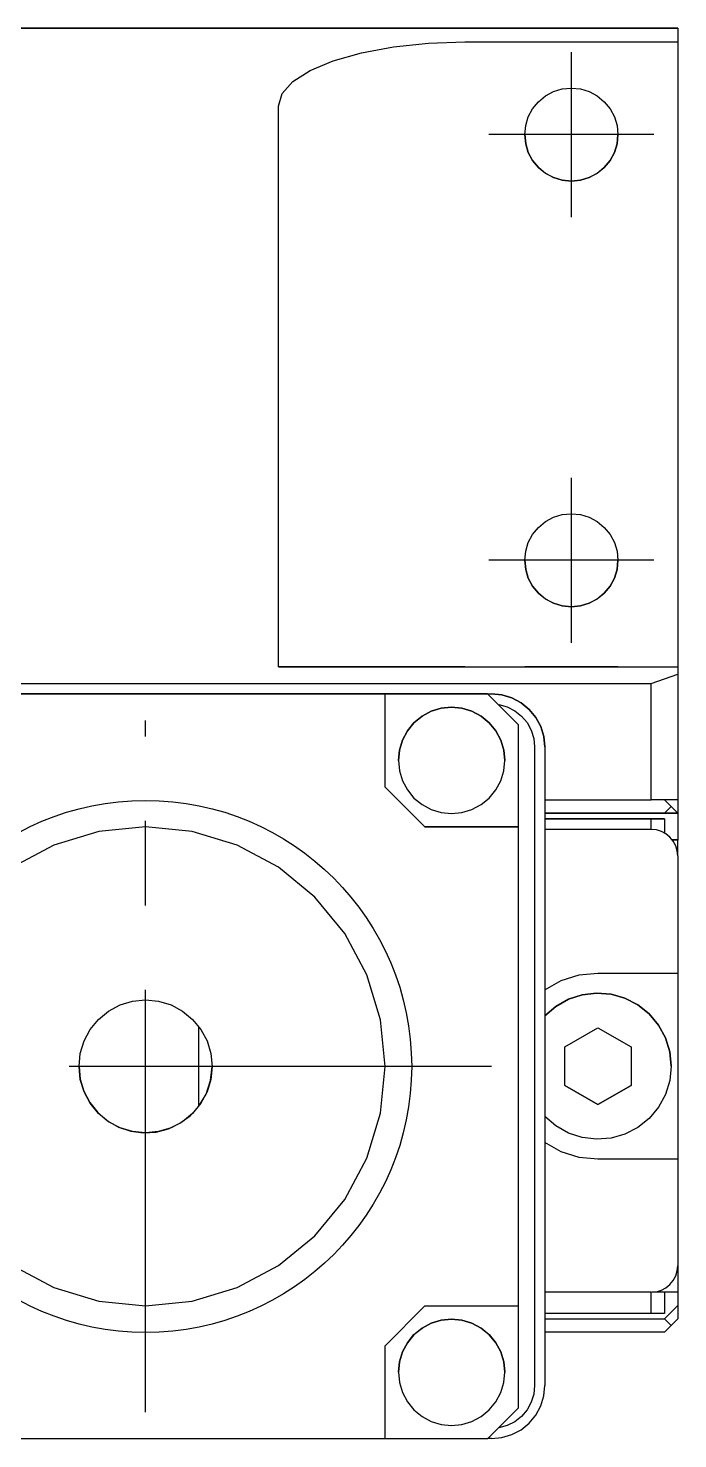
# Model space of a CAD drawing. Extents: x 0 to 698, y -8 to 617.
# Drawn here: x 309.5 to 333.9, y 281.9 to 334.9 of the extents above; entities that cross this region are included whole.
import ezdxf

# ---------------------------------------------------------------- set-up
doc = ezdxf.new("R2010")
doc.units = 0
doc.header["$LTSCALE"] = 0.5
doc.linetypes.add('CENTER', pattern=[50.8, 31.75, -6.35, 6.35, -6.35])
doc.layers.add('MSM_CENTER', color=1, linetype='CENTER')
doc.layers.add('MSM_CONTINUOUS', color=7, linetype='CONTINUOUS')

msp = doc.modelspace()

# ---------------------------------------------------------------- linework, layer by layer
at = {"layer": 'MSM_CENTER'}
for p, q in [((329.896, 327.772), (329.896, 333.972)), ((332.996, 330.872), (326.796, 330.872)), ((329.896, 311.772), (329.896, 317.972)), ((332.996, 314.872), (326.796, 314.872)), ((313.896, 282.849), (313.896, 308.849)), ((326.896, 295.849), (300.896, 295.849))]:
    msp.add_line(p, q, dxfattribs=at)
at = {"layer": 'MSM_CONTINUOUS'}
for p, q in [((333.896, 334.873), (293.896, 334.873)), ((293.896, 334.872), (333.896, 334.872)), ((333.896, 334.872), (333.896, 334.873)), ((333.896, 334.872), (333.896, 310.872)), ((322.007, 333.949), (323.217, 334.172)), ((323.217, 334.172), (324.53, 334.309)), ((324.53, 334.309), (325.896, 334.356)), ((325.896, 334.356), (333.896, 334.356)), ((320.076, 333.284), (320.946, 333.649)), ((320.946, 333.649), (322.007, 333.949)), ((319.429, 332.867), (320.076, 333.284)), ((319.03, 332.415), (319.429, 332.867)), ((328.924, 332.327), (329.226, 332.489)), ((329.226, 332.489), (329.555, 332.589)), ((329.555, 332.589), (329.896, 332.622)), ((329.896, 332.622), (330.237, 332.589)), ((330.237, 332.589), (330.566, 332.489)), ((330.566, 332.489), (330.868, 332.327)), ((318.896, 331.944), (319.03, 332.415)), ((318.896, 310.863), (318.896, 331.944)), ((328.441, 331.844), (328.658, 332.11)), ((328.658, 332.11), (328.924, 332.327)), ((330.868, 332.327), (331.133, 332.11)), ((331.133, 332.11), (331.351, 331.844)), ((328.18, 331.214), (328.279, 331.542)), ((328.279, 331.542), (328.441, 331.844)), ((331.351, 331.844), (331.513, 331.542)), ((331.513, 331.542), (331.612, 331.214)), ((328.146, 330.872), (328.18, 331.214)), ((328.146, 330.873), (328.18, 330.531)), ((328.18, 330.531), (328.146, 330.872)), ((331.612, 331.214), (331.646, 330.872)), ((331.612, 330.531), (331.646, 330.873)), ((331.646, 330.872), (331.612, 330.531)), ((328.18, 330.531), (328.279, 330.203)), ((328.279, 330.202), (328.18, 330.531)), ((331.513, 330.203), (331.612, 330.531)), ((331.612, 330.531), (331.513, 330.202)), ((328.279, 330.203), (328.441, 329.901)), ((328.441, 329.9), (328.279, 330.202)), ((328.441, 329.901), (328.658, 329.635)), ((328.658, 329.635), (328.441, 329.9)), ((331.133, 329.635), (331.351, 329.901)), ((331.351, 329.9), (331.133, 329.635)), ((331.351, 329.901), (331.513, 330.203)), ((331.513, 330.202), (331.351, 329.9)), ((328.658, 329.635), (328.924, 329.418)), ((328.924, 329.417), (328.658, 329.635)), ((328.924, 329.418), (329.226, 329.256)), ((329.226, 329.255), (328.924, 329.417)), ((330.566, 329.256), (330.868, 329.418)), ((330.868, 329.417), (330.566, 329.255)), ((330.868, 329.418), (331.133, 329.635)), ((331.133, 329.635), (330.868, 329.417)), ((329.226, 329.256), (329.555, 329.156)), ((329.555, 329.156), (329.226, 329.255)), ((329.555, 329.156), (329.896, 329.123)), ((329.896, 329.122), (329.555, 329.156)), ((329.896, 329.123), (330.237, 329.156)), ((330.237, 329.156), (329.896, 329.122)), ((330.237, 329.156), (330.566, 329.256)), ((330.566, 329.255), (330.237, 329.156)), ((329.226, 316.489), (329.555, 316.589)), ((329.555, 316.589), (329.896, 316.622)), ((329.896, 316.622), (330.237, 316.589)), ((330.237, 316.589), (330.566, 316.489)), ((328.441, 315.844), (328.658, 316.11)), ((328.658, 316.11), (328.924, 316.327)), ((328.924, 316.327), (329.226, 316.489)), ((330.566, 316.489), (330.868, 316.327)), ((330.868, 316.327), (331.133, 316.11)), ((331.133, 316.11), (331.351, 315.844)), ((328.18, 315.214), (328.279, 315.542)), ((328.279, 315.542), (328.441, 315.844)), ((331.351, 315.844), (331.513, 315.542)), ((331.513, 315.542), (331.612, 315.214)), ((328.146, 314.872), (328.18, 315.214)), ((331.612, 315.214), (331.646, 314.872)), ((328.146, 314.873), (328.18, 314.531)), ((328.18, 314.531), (328.146, 314.872)), ((328.279, 314.202), (328.18, 314.531)), ((328.18, 314.531), (328.279, 314.203)), ((331.612, 314.531), (331.513, 314.202)), ((331.513, 314.203), (331.612, 314.531)), ((331.612, 314.531), (331.646, 314.873)), ((331.646, 314.872), (331.612, 314.531)), ((328.279, 314.203), (328.441, 313.901)), ((328.441, 313.9), (328.279, 314.202)), ((328.441, 313.901), (328.658, 313.635)), ((328.658, 313.635), (328.441, 313.9)), ((331.133, 313.635), (331.351, 313.901)), ((331.351, 313.9), (331.133, 313.635)), ((331.351, 313.901), (331.513, 314.203)), ((331.513, 314.202), (331.351, 313.9)), ((328.924, 313.417), (328.658, 313.635)), ((328.658, 313.635), (328.924, 313.418)), ((328.924, 313.418), (329.226, 313.256)), ((329.226, 313.255), (328.924, 313.417)), ((330.566, 313.256), (330.868, 313.418)), ((330.868, 313.417), (330.566, 313.255)), ((331.133, 313.635), (330.868, 313.417)), ((330.868, 313.418), (331.133, 313.635)), ((329.226, 313.256), (329.555, 313.156)), ((329.555, 313.156), (329.226, 313.255)), ((329.896, 313.122), (329.555, 313.156)), ((329.555, 313.156), (329.896, 313.123)), ((330.237, 313.156), (329.896, 313.122)), ((329.896, 313.123), (330.237, 313.156)), ((330.237, 313.156), (330.566, 313.256)), ((330.566, 313.255), (330.237, 313.156)), ((319.03, 310.871), (318.896, 310.871)), ((318.896, 310.863), (333.896, 310.863)), ((319.429, 310.872), (319.03, 310.871)), ((320.076, 310.872), (319.429, 310.872)), ((320.946, 310.872), (320.076, 310.872)), ((322.007, 310.872), (320.946, 310.872)), ((323.217, 310.872), (322.007, 310.872)), ((324.53, 310.872), (323.217, 310.872)), ((325.896, 310.872), (324.53, 310.872)), ((325.896, 310.872), (333.896, 310.872)), ((328.18, 310.865), (328.146, 310.865)), ((328.146, 310.865), (328.18, 310.865)), ((328.279, 310.865), (328.18, 310.865)), ((328.18, 310.865), (328.279, 310.865)), ((328.441, 310.865), (328.279, 310.865)), ((328.279, 310.865), (328.441, 310.865)), ((328.441, 310.865), (328.658, 310.866)), ((328.658, 310.865), (328.441, 310.865)), ((328.646, 310.868), (328.67, 310.868)), ((328.67, 310.868), (328.646, 310.868)), ((328.67, 310.863), (328.646, 310.863)), ((328.646, 310.863), (328.67, 310.863)), ((328.658, 310.866), (328.924, 310.866)), ((328.924, 310.865), (328.658, 310.865)), ((328.67, 310.868), (328.741, 310.867)), ((328.741, 310.868), (328.67, 310.868)), ((328.741, 310.863), (328.67, 310.863)), ((328.67, 310.863), (328.741, 310.863)), ((328.857, 310.868), (328.741, 310.868)), ((328.741, 310.867), (328.857, 310.867)), ((328.857, 310.863), (328.741, 310.863)), ((328.741, 310.863), (328.857, 310.863)), ((329.012, 310.868), (328.857, 310.868)), ((328.857, 310.867), (329.012, 310.867)), ((329.012, 310.863), (328.857, 310.863)), ((328.857, 310.863), (329.012, 310.863)), ((328.924, 310.866), (329.226, 310.866)), ((329.226, 310.865), (328.924, 310.865)), ((329.201, 310.868), (329.012, 310.868)), ((329.012, 310.867), (329.201, 310.867)), ((329.201, 310.863), (329.012, 310.863)), ((329.012, 310.863), (329.201, 310.863)), ((329.418, 310.868), (329.201, 310.868)), ((329.201, 310.867), (329.418, 310.867)), ((329.418, 310.863), (329.201, 310.863)), ((329.201, 310.863), (329.418, 310.863)), ((329.226, 310.866), (329.555, 310.866)), ((329.555, 310.865), (329.226, 310.865)), ((329.652, 310.868), (329.418, 310.868)), ((329.418, 310.867), (329.652, 310.867)), ((329.652, 310.863), (329.418, 310.863)), ((329.418, 310.863), (329.652, 310.863)), ((329.555, 310.866), (329.896, 310.866)), ((329.896, 310.865), (329.555, 310.865)), ((329.896, 310.868), (329.652, 310.868)), ((329.652, 310.867), (329.896, 310.867)), ((329.896, 310.863), (329.652, 310.863)), ((329.652, 310.863), (329.896, 310.863)), ((330.14, 310.868), (329.896, 310.868)), ((329.896, 310.867), (330.14, 310.867)), ((329.896, 310.866), (330.237, 310.866)), ((330.237, 310.865), (329.896, 310.865)), ((330.14, 310.863), (329.896, 310.863)), ((329.896, 310.863), (330.14, 310.863)), ((330.374, 310.868), (330.14, 310.868)), ((330.14, 310.867), (330.374, 310.867)), ((330.374, 310.863), (330.14, 310.863)), ((330.14, 310.863), (330.374, 310.863)), ((330.237, 310.866), (330.566, 310.866)), ((330.566, 310.865), (330.237, 310.865)), ((330.59, 310.868), (330.374, 310.868)), ((330.374, 310.867), (330.59, 310.867)), ((330.59, 310.863), (330.374, 310.863)), ((330.374, 310.863), (330.59, 310.863)), ((330.566, 310.866), (330.868, 310.866)), ((330.868, 310.865), (330.566, 310.865)), ((330.78, 310.868), (330.59, 310.868)), ((330.59, 310.867), (330.78, 310.867)), ((330.78, 310.863), (330.59, 310.863)), ((330.59, 310.863), (330.78, 310.863)), ((330.935, 310.868), (330.78, 310.868)), ((330.78, 310.867), (330.935, 310.867)), ((330.935, 310.863), (330.78, 310.863)), ((330.78, 310.863), (330.935, 310.863)), ((330.868, 310.866), (331.133, 310.866)), ((331.133, 310.865), (330.868, 310.865)), ((331.051, 310.868), (330.935, 310.868)), ((330.935, 310.867), (331.051, 310.867)), ((331.051, 310.863), (330.935, 310.863)), ((330.935, 310.863), (331.051, 310.863)), ((331.051, 310.867), (331.122, 310.868)), ((331.122, 310.868), (331.051, 310.868)), ((331.122, 310.863), (331.051, 310.863)), ((331.051, 310.863), (331.122, 310.863)), ((331.122, 310.868), (331.146, 310.868)), ((331.146, 310.868), (331.122, 310.868)), ((331.146, 310.863), (331.122, 310.863)), ((331.122, 310.863), (331.146, 310.863)), ((331.133, 310.866), (331.351, 310.865)), ((331.351, 310.865), (331.133, 310.865)), ((331.513, 310.865), (331.351, 310.865)), ((331.351, 310.865), (331.513, 310.865)), ((331.612, 310.865), (331.513, 310.865)), ((331.513, 310.865), (331.612, 310.865)), ((331.646, 310.865), (331.612, 310.865)), ((331.612, 310.865), (331.646, 310.865)), ((333.896, 310.863), (333.896, 310.872)), ((333.896, 310.863), (333.896, 305.368)), ((294.896, 310.243), (332.896, 310.243)), ((332.896, 310.243), (333.896, 310.588)), ((332.896, 305.863), (332.896, 310.243)), ((301.051, 309.855), (326.741, 309.855)), ((326.741, 309.854), (301.051, 309.854)), ((326.741, 309.851), (301.051, 309.851)), ((304.896, 309.85), (322.896, 309.85)), ((321.796, 309.857), (305.996, 309.857)), ((321.865, 309.855), (321.796, 309.857)), ((321.796, 309.855), (326.896, 309.855)), ((322.896, 309.85), (326.741, 309.85)), ((322.896, 306.35), (322.896, 309.85)), ((322.896, 309.85), (322.896, 309.85)), ((326.741, 309.855), (327.896, 308.7)), ((326.741, 309.855), (326.741, 309.854)), ((327.896, 308.699), (326.741, 309.854)), ((326.741, 309.854), (326.741, 309.851)), ((327.896, 308.696), (326.741, 309.851)), ((326.741, 309.851), (326.741, 309.85)), ((326.741, 309.85), (327.896, 308.696)), ((327.286, 309.816), (326.896, 309.855)), ((326.896, 309.855), (327.286, 309.817)), ((327.286, 309.817), (327.661, 309.703)), ((327.661, 309.702), (327.286, 309.816)), ((327.661, 309.703), (328.007, 309.518)), ((328.007, 309.518), (327.661, 309.702)), ((324.631, 309.198), (324.285, 309.013)), ((324.285, 309.013), (324.631, 309.198)), ((325.006, 309.312), (324.631, 309.198)), ((324.631, 309.198), (325.006, 309.312)), ((325.396, 309.35), (325.006, 309.312)), ((325.006, 309.312), (325.396, 309.35)), ((325.786, 309.312), (325.396, 309.35)), ((325.396, 309.35), (325.786, 309.312)), ((326.161, 309.198), (325.786, 309.312)), ((325.786, 309.312), (326.161, 309.198)), ((326.507, 309.013), (326.161, 309.198)), ((326.161, 309.198), (326.507, 309.013)), ((327.169, 309.449), (327.481, 309.363)), ((327.481, 309.363), (327.769, 309.217)), ((327.769, 309.217), (328.023, 309.016)), ((328.31, 309.269), (328.007, 309.518)), ((328.007, 309.518), (328.31, 309.269)), ((328.559, 308.966), (328.31, 309.269)), ((328.31, 309.269), (328.559, 308.966)), ((323.733, 308.462), (323.982, 308.765)), ((323.982, 308.764), (323.733, 308.461)), ((324.285, 309.013), (323.982, 308.764)), ((323.982, 308.765), (324.285, 309.013)), ((326.81, 308.764), (326.507, 309.013)), ((326.507, 309.013), (326.81, 308.765)), ((326.81, 308.765), (327.059, 308.462)), ((327.059, 308.461), (326.81, 308.764)), ((327.896, 308.7), (327.896, 308.699)), ((327.896, 308.696), (327.896, 308.696)), ((327.896, 308.696), (327.896, 304.85)), ((328.023, 309.016), (328.231, 308.769)), ((328.231, 308.769), (328.386, 308.485)), ((328.744, 308.62), (328.559, 308.966)), ((328.559, 308.966), (328.744, 308.62)), ((328.857, 308.245), (328.744, 308.62)), ((328.744, 308.62), (328.857, 308.245)), ((323.548, 308.116), (323.434, 307.74)), ((323.434, 307.741), (323.548, 308.116)), ((323.548, 308.116), (323.733, 308.462)), ((323.733, 308.461), (323.548, 308.116)), ((327.059, 308.462), (327.244, 308.116)), ((327.244, 308.116), (327.059, 308.461)), ((327.357, 307.74), (327.244, 308.116)), ((327.244, 308.116), (327.357, 307.741)), ((328.386, 308.485), (328.482, 308.176)), ((328.482, 308.176), (328.514, 307.855)), ((328.896, 307.855), (328.857, 308.245)), ((328.857, 308.245), (328.896, 307.855)), ((323.396, 307.35), (323.434, 307.741)), ((323.434, 307.74), (323.396, 307.35)), ((327.357, 307.741), (327.396, 307.35)), ((327.396, 307.35), (327.357, 307.74)), ((328.514, 307.855), (328.514, 283.855)), ((328.896, 307.855), (328.896, 283.855)), ((328.896, 307.855), (328.896, 307.855)), ((323.396, 307.35), (323.396, 307.35)), ((323.396, 307.35), (323.434, 306.96)), ((327.357, 306.96), (327.396, 307.35)), ((327.396, 307.35), (327.396, 307.35)), ((323.434, 306.96), (323.548, 306.585)), ((323.548, 306.585), (323.733, 306.239)), ((327.059, 306.239), (327.244, 306.585)), ((327.244, 306.585), (327.357, 306.96)), ((322.896, 306.35), (324.396, 304.85)), ((324.396, 304.85), (322.896, 306.35)), ((323.733, 306.239), (323.982, 305.936)), ((326.81, 305.936), (327.059, 306.239)), ((323.982, 305.936), (324.285, 305.687)), ((324.285, 305.687), (324.631, 305.502)), ((324.631, 305.502), (325.006, 305.389)), ((325.786, 305.389), (326.161, 305.502)), ((326.161, 305.502), (326.507, 305.687)), ((326.507, 305.687), (326.81, 305.936)), ((328.896, 305.863), (332.896, 305.863)), ((333.896, 305.863), (332.896, 305.863)), ((333.396, 305.863), (333.646, 305.613)), ((333.646, 305.613), (333.396, 305.363)), ((333.646, 305.618), (333.401, 305.863)), ((333.646, 305.618), (333.896, 305.368)), ((333.896, 305.363), (333.646, 305.613)), ((325.006, 305.389), (325.396, 305.35)), ((325.396, 305.35), (325.786, 305.389)), ((333.896, 305.363), (328.896, 305.363)), ((333.896, 305.36), (328.896, 305.36)), ((332.896, 305.16), (328.896, 305.16)), ((328.896, 305.159), (329.144, 305.159)), ((328.896, 305.159), (329.213, 305.159)), ((328.896, 305.158), (332.896, 305.158)), ((329.213, 305.158), (328.896, 305.158)), ((329.132, 305.158), (328.896, 305.158)), ((329.409, 305.158), (329.132, 305.158)), ((329.144, 305.159), (329.438, 305.159)), ((329.213, 305.159), (329.576, 305.159)), ((329.576, 305.158), (329.213, 305.158)), ((329.72, 305.158), (329.409, 305.158)), ((329.438, 305.159), (329.767, 305.159)), ((329.477, 305.159), (329.446, 305.159)), ((329.446, 305.159), (329.477, 305.159)), ((329.477, 305.159), (330.156, 305.159)), ((330.156, 305.159), (329.477, 305.159)), ((329.576, 305.159), (329.971, 305.159)), ((329.97, 305.158), (329.576, 305.158)), ((330.052, 305.158), (329.72, 305.158)), ((329.767, 305.159), (330.118, 305.159)), ((330.382, 305.158), (329.97, 305.158)), ((329.971, 305.159), (330.382, 305.159)), ((330.396, 305.158), (330.052, 305.158)), ((330.118, 305.159), (330.48, 305.159)), ((330.636, 305.159), (330.156, 305.159)), ((330.156, 305.158), (330.636, 305.158)), ((330.382, 305.159), (330.793, 305.159)), ((330.793, 305.158), (330.382, 305.158)), ((330.767, 305.158), (330.396, 305.158)), ((330.48, 305.159), (330.838, 305.159)), ((330.636, 305.159), (331.315, 305.159)), ((331.315, 305.159), (330.636, 305.159)), ((331.123, 305.158), (330.767, 305.158)), ((330.793, 305.159), (331.19, 305.159)), ((331.19, 305.158), (330.793, 305.158)), ((330.838, 305.159), (331.181, 305.159)), ((331.452, 305.158), (331.123, 305.158)), ((331.181, 305.159), (331.495, 305.159)), ((331.19, 305.159), (331.555, 305.159)), ((331.555, 305.158), (331.19, 305.158)), ((331.346, 305.159), (331.315, 305.159)), ((331.315, 305.159), (331.346, 305.159)), ((331.739, 305.158), (331.452, 305.158)), ((331.495, 305.159), (331.769, 305.159)), ((331.555, 305.159), (331.876, 305.159)), ((331.876, 305.158), (331.555, 305.158)), ((331.976, 305.158), (331.739, 305.158)), ((331.769, 305.159), (331.993, 305.159)), ((331.876, 305.159), (332.139, 305.159)), ((332.139, 305.158), (331.876, 305.158)), ((332.151, 305.158), (331.976, 305.158)), ((331.993, 305.159), (332.159, 305.159)), ((332.139, 305.159), (332.335, 305.159)), ((332.335, 305.158), (332.139, 305.158)), ((332.259, 305.159), (332.151, 305.158)), ((332.159, 305.159), (332.261, 305.159)), ((332.296, 305.159), (332.259, 305.159)), ((332.261, 305.159), (332.296, 305.159)), ((332.296, 305.158), (332.296, 305.159)), ((332.455, 305.159), (332.335, 305.158)), ((332.335, 305.159), (332.455, 305.159)), ((332.496, 305.159), (332.455, 305.159)), ((332.455, 305.159), (332.496, 305.159)), ((333.396, 305.159), (332.896, 305.16)), ((332.896, 304.757), (332.896, 305.158)), ((332.896, 305.158), (333.396, 305.158)), ((333.396, 305.158), (333.396, 305.159)), ((333.396, 305.158), (333.396, 304.623)), ((333.896, 305.368), (333.896, 305.363)), ((333.896, 305.363), (333.896, 305.36)), ((333.896, 305.36), (333.896, 304.359)), ((312.14, 304.676), (310.452, 304.163)), ((313.896, 304.848), (312.14, 304.676)), ((315.652, 304.676), (313.896, 304.848)), ((317.34, 304.163), (315.652, 304.676)), ((324.396, 304.85), (327.896, 304.85)), ((324.396, 304.85), (324.396, 304.85)), ((327.896, 304.85), (324.396, 304.85)), ((327.896, 304.85), (327.896, 283.005)), ((327.896, 304.85), (327.896, 304.85)), ((332.896, 304.757), (328.896, 304.757)), ((332.896, 304.757), (328.896, 304.757)), ((333.091, 304.738), (332.896, 304.757)), ((333.091, 304.737), (332.896, 304.757)), ((333.279, 304.681), (333.091, 304.738)), ((333.279, 304.68), (333.091, 304.737)), ((333.451, 304.589), (333.279, 304.681)), ((333.451, 304.588), (333.279, 304.68)), ((333.603, 304.464), (333.451, 304.589)), ((333.603, 304.464), (333.451, 304.588)), ((333.727, 304.313), (333.603, 304.464)), ((333.727, 304.312), (333.603, 304.464)), ((333.896, 304.359), (333.694, 304.359)), ((333.896, 304.357), (333.696, 304.357)), ((333.896, 304.359), (333.896, 304.357)), ((333.896, 303.757), (333.896, 304.357)), ((310.452, 304.163), (308.896, 303.332)), ((318.896, 303.332), (317.34, 304.163)), ((333.82, 304.14), (333.727, 304.313)), ((333.82, 304.139), (333.727, 304.312)), ((333.877, 303.952), (333.82, 304.14)), ((333.877, 303.952), (333.82, 304.139)), ((333.896, 303.757), (333.877, 303.952)), ((333.896, 303.757), (333.877, 303.952)), ((320.26, 302.212), (318.896, 303.332)), ((333.896, 303.757), (333.896, 292.357)), ((333.896, 303.757), (333.896, 303.757)), ((321.379, 300.849), (320.26, 302.212)), ((322.211, 299.293), (321.379, 300.849)), ((322.723, 297.604), (322.211, 299.293)), ((328.896, 298.729), (329.515, 299.073)), ((329.515, 299.073), (330.191, 299.285)), ((330.191, 299.285), (330.896, 299.357)), ((330.896, 299.357), (333.896, 299.357)), ((330.301, 298.542), (329.783, 298.372)), ((329.783, 298.371), (330.301, 298.542)), ((330.843, 298.607), (330.301, 298.542)), ((330.301, 298.542), (330.843, 298.606)), ((331.387, 298.563), (330.843, 298.607)), ((330.843, 298.606), (331.387, 298.562)), ((331.911, 298.413), (331.387, 298.563)), ((331.387, 298.562), (331.911, 298.412)), ((312.507, 297.927), (312.939, 298.158)), ((312.939, 298.158), (313.408, 298.3)), ((313.408, 298.3), (313.896, 298.348)), ((313.896, 298.348), (314.384, 298.3)), ((314.384, 298.3), (314.853, 298.158)), ((314.853, 298.158), (315.285, 297.927)), ((329.308, 298.102), (328.896, 297.745)), ((328.896, 297.744), (329.308, 298.102)), ((329.783, 298.372), (329.308, 298.102)), ((329.308, 298.102), (329.783, 298.371)), ((332.396, 298.162), (331.911, 298.413)), ((331.911, 298.412), (332.396, 298.161)), ((332.822, 297.82), (332.396, 298.162)), ((332.396, 298.161), (332.822, 297.82)), ((311.817, 297.237), (312.128, 297.616)), ((312.128, 297.616), (312.507, 297.927)), ((315.285, 297.927), (315.664, 297.616)), ((315.664, 297.616), (315.975, 297.237)), ((322.896, 295.848), (322.723, 297.604)), ((333.171, 297.401), (332.822, 297.82)), ((332.822, 297.82), (333.171, 297.401)), ((311.586, 296.805), (311.817, 297.237)), ((315.896, 294.349), (315.896, 297.348)), ((315.975, 297.237), (316.206, 296.805)), ((329.646, 296.578), (330.896, 297.3)), ((330.896, 297.3), (332.146, 296.578)), ((333.431, 296.922), (333.171, 297.401)), ((333.171, 297.401), (333.431, 296.921)), ((311.444, 296.336), (311.586, 296.805)), ((316.206, 296.805), (316.348, 296.336)), ((329.646, 295.135), (329.646, 296.578)), ((332.146, 296.578), (332.146, 295.135)), ((333.592, 296.4), (333.431, 296.922)), ((333.431, 296.921), (333.592, 296.4)), ((333.646, 295.857), (333.592, 296.4)), ((333.592, 296.4), (333.646, 295.857)), ((311.396, 295.848), (311.444, 296.336)), ((316.348, 296.336), (316.396, 295.848)), ((311.396, 295.849), (311.442, 295.371)), ((311.444, 295.361), (311.396, 295.848)), ((311.442, 295.371), (311.578, 294.911)), ((311.586, 294.892), (311.444, 295.361)), ((316.348, 295.361), (316.206, 294.892)), ((316.339, 295.318), (316.396, 295.85)), ((316.396, 295.848), (316.348, 295.361)), ((322.723, 294.093), (322.896, 295.848)), ((323.896, 295.849), (323.896, 295.849)), ((333.646, 295.857), (333.592, 295.314)), ((333.646, 295.857), (333.646, 295.857)), ((311.578, 294.911), (311.8, 294.486)), ((311.817, 294.46), (311.586, 294.892)), ((315.896, 294.35), (316.169, 294.81)), ((316.206, 294.892), (315.975, 294.46)), ((316.169, 294.81), (316.339, 295.318)), ((330.896, 294.413), (329.646, 295.135)), ((329.646, 295.135), (330.896, 294.413)), ((330.896, 294.413), (332.146, 295.135)), ((332.146, 295.135), (330.896, 294.413)), ((333.592, 295.314), (333.431, 294.792)), ((311.8, 294.486), (312.099, 294.111)), ((312.128, 294.081), (311.817, 294.46)), ((315.573, 293.994), (315.896, 294.349)), ((315.975, 294.46), (315.664, 294.081)), ((330.896, 294.413), (330.896, 294.413)), ((333.171, 294.312), (332.822, 293.893)), ((333.431, 294.792), (333.171, 294.312)), ((312.099, 294.111), (312.464, 293.8)), ((312.507, 293.77), (312.128, 294.081)), ((312.464, 293.8), (312.881, 293.564)), ((312.939, 293.539), (312.507, 293.77)), ((315.285, 293.77), (314.853, 293.539)), ((315.188, 293.708), (315.573, 293.994)), ((315.664, 294.081), (315.285, 293.77)), ((322.211, 292.404), (322.723, 294.093)), ((329.308, 293.611), (328.896, 293.969)), ((332.822, 293.893), (332.396, 293.552)), ((312.881, 293.564), (313.337, 293.412)), ((313.408, 293.396), (312.939, 293.539)), ((313.337, 293.412), (313.812, 293.35)), ((313.896, 293.348), (313.408, 293.396)), ((313.812, 293.35), (314.291, 293.38)), ((314.384, 293.396), (313.896, 293.348)), ((314.291, 293.38), (314.755, 293.501)), ((314.853, 293.539), (314.384, 293.396)), ((314.755, 293.501), (315.188, 293.708)), ((329.783, 293.342), (329.308, 293.611)), ((330.301, 293.172), (329.783, 293.342)), ((331.911, 293.301), (331.387, 293.151)), ((332.396, 293.552), (331.911, 293.301)), ((329.515, 292.641), (328.896, 292.985)), ((329.515, 292.64), (328.896, 292.984)), ((330.843, 293.107), (330.301, 293.172)), ((331.387, 293.151), (330.843, 293.107)), ((321.379, 290.848), (322.211, 292.404)), ((330.191, 292.429), (329.515, 292.641)), ((330.191, 292.428), (329.515, 292.64)), ((330.896, 292.357), (330.191, 292.429)), ((330.896, 292.357), (330.191, 292.428)), ((333.896, 292.357), (330.896, 292.357)), ((333.896, 292.357), (330.896, 292.357)), ((333.896, 292.357), (333.896, 286.363)), ((333.896, 292.357), (333.896, 292.357)), ((320.26, 289.484), (321.379, 290.848)), ((318.896, 288.365), (320.26, 289.484)), ((308.896, 288.365), (310.452, 287.534)), ((317.34, 287.534), (318.896, 288.365)), ((333.727, 287.801), (333.82, 287.974)), ((333.82, 287.974), (333.877, 288.162)), ((333.877, 288.162), (333.896, 288.357)), ((310.452, 287.534), (312.14, 287.021)), ((315.652, 287.021), (317.34, 287.534)), ((333.091, 287.376), (333.279, 287.433)), ((333.279, 287.433), (333.451, 287.525)), ((333.451, 287.525), (333.603, 287.649)), ((333.603, 287.649), (333.727, 287.801)), ((312.14, 287.021), (313.896, 286.848)), ((313.896, 286.848), (315.652, 287.021)), ((332.896, 287.357), (328.896, 287.357)), ((332.896, 287.357), (333.091, 287.376)), ((332.896, 286.558), (332.896, 287.357)), ((333.896, 287.357), (332.938, 287.357)), ((333.396, 287.357), (333.396, 286.558)), ((333.396, 286.36), (333.896, 286.86)), ((322.896, 285.35), (324.396, 286.85)), ((324.396, 286.85), (327.896, 286.85)), ((325.396, 286.35), (325.006, 286.312)), ((325.006, 286.312), (325.396, 286.35)), ((325.786, 286.312), (325.396, 286.35)), ((325.396, 286.35), (325.786, 286.312)), ((332.896, 286.558), (328.896, 286.558)), ((328.896, 286.36), (333.396, 286.36)), ((333.396, 286.558), (332.896, 286.558)), ((333.397, 286.361), (333.646, 286.113)), ((333.646, 286.113), (333.896, 286.363)), ((324.285, 286.013), (323.982, 285.764)), ((323.982, 285.765), (324.285, 286.013)), ((324.631, 286.198), (324.285, 286.013)), ((324.285, 286.013), (324.631, 286.198)), ((325.006, 286.312), (324.631, 286.198)), ((324.631, 286.198), (325.006, 286.312)), ((326.161, 286.198), (325.786, 286.312)), ((325.786, 286.312), (326.161, 286.198)), ((326.507, 286.013), (326.161, 286.198)), ((326.161, 286.198), (326.507, 286.013)), ((326.81, 285.764), (326.507, 286.013)), ((326.507, 286.013), (326.81, 285.765)), ((333.396, 285.863), (328.896, 285.863)), ((333.646, 286.113), (333.396, 285.863)), ((322.896, 281.85), (322.896, 285.35)), ((323.548, 285.116), (323.733, 285.462)), ((323.733, 285.461), (323.548, 285.116)), ((323.733, 285.462), (323.982, 285.765)), ((323.982, 285.764), (323.733, 285.461)), ((326.81, 285.765), (327.059, 285.462)), ((327.059, 285.461), (326.81, 285.764)), ((327.059, 285.462), (327.244, 285.116)), ((327.244, 285.116), (327.059, 285.461)), ((323.396, 284.35), (323.434, 284.741)), ((323.434, 284.74), (323.396, 284.35)), ((323.548, 285.116), (323.434, 284.74)), ((323.434, 284.741), (323.548, 285.116)), ((327.357, 284.74), (327.244, 285.116)), ((327.244, 285.116), (327.357, 284.741)), ((327.357, 284.741), (327.396, 284.35)), ((327.396, 284.35), (327.357, 284.74)), ((323.396, 284.35), (323.396, 284.35)), ((323.396, 284.35), (323.434, 283.96)), ((327.357, 283.96), (327.396, 284.35)), ((327.396, 284.35), (327.396, 284.35)), ((323.434, 283.96), (323.548, 283.585)), ((327.244, 283.585), (327.357, 283.96)), ((328.514, 283.855), (328.482, 283.533)), ((328.857, 283.464), (328.896, 283.855)), ((323.548, 283.585), (323.733, 283.239)), ((323.733, 283.239), (323.982, 282.936)), ((326.81, 282.936), (327.059, 283.239)), ((327.059, 283.239), (327.244, 283.585)), ((328.386, 283.224), (328.231, 282.941)), ((328.482, 283.533), (328.386, 283.224)), ((328.744, 283.089), (328.857, 283.464)), ((323.982, 282.936), (324.285, 282.687)), ((324.285, 282.687), (324.631, 282.502)), ((326.161, 282.502), (326.507, 282.687)), ((326.507, 282.687), (326.81, 282.936)), ((327.896, 283.005), (326.741, 281.85)), ((328.023, 282.694), (327.77, 282.493)), ((328.231, 282.941), (328.023, 282.694)), ((328.31, 282.44), (328.559, 282.744)), ((328.559, 282.744), (328.744, 283.089)), ((324.631, 282.502), (325.006, 282.389)), ((325.006, 282.389), (325.396, 282.35)), ((325.396, 282.35), (325.786, 282.389)), ((325.786, 282.389), (326.161, 282.502)), ((327.482, 282.346), (327.17, 282.26)), ((327.77, 282.493), (327.482, 282.346)), ((327.661, 282.007), (328.007, 282.192)), ((328.007, 282.192), (328.31, 282.44)), ((322.896, 281.85), (304.896, 281.85)), ((326.741, 281.85), (322.896, 281.85)), ((326.896, 281.855), (326.746, 281.855)), ((326.896, 281.855), (327.286, 281.893)), ((327.286, 281.893), (327.661, 282.007))]:
    msp.add_line(p, q, dxfattribs=at)
msp.add_circle((313.896, 295.849), 10, dxfattribs=at)

doc.saveas('drawing.dxf')
